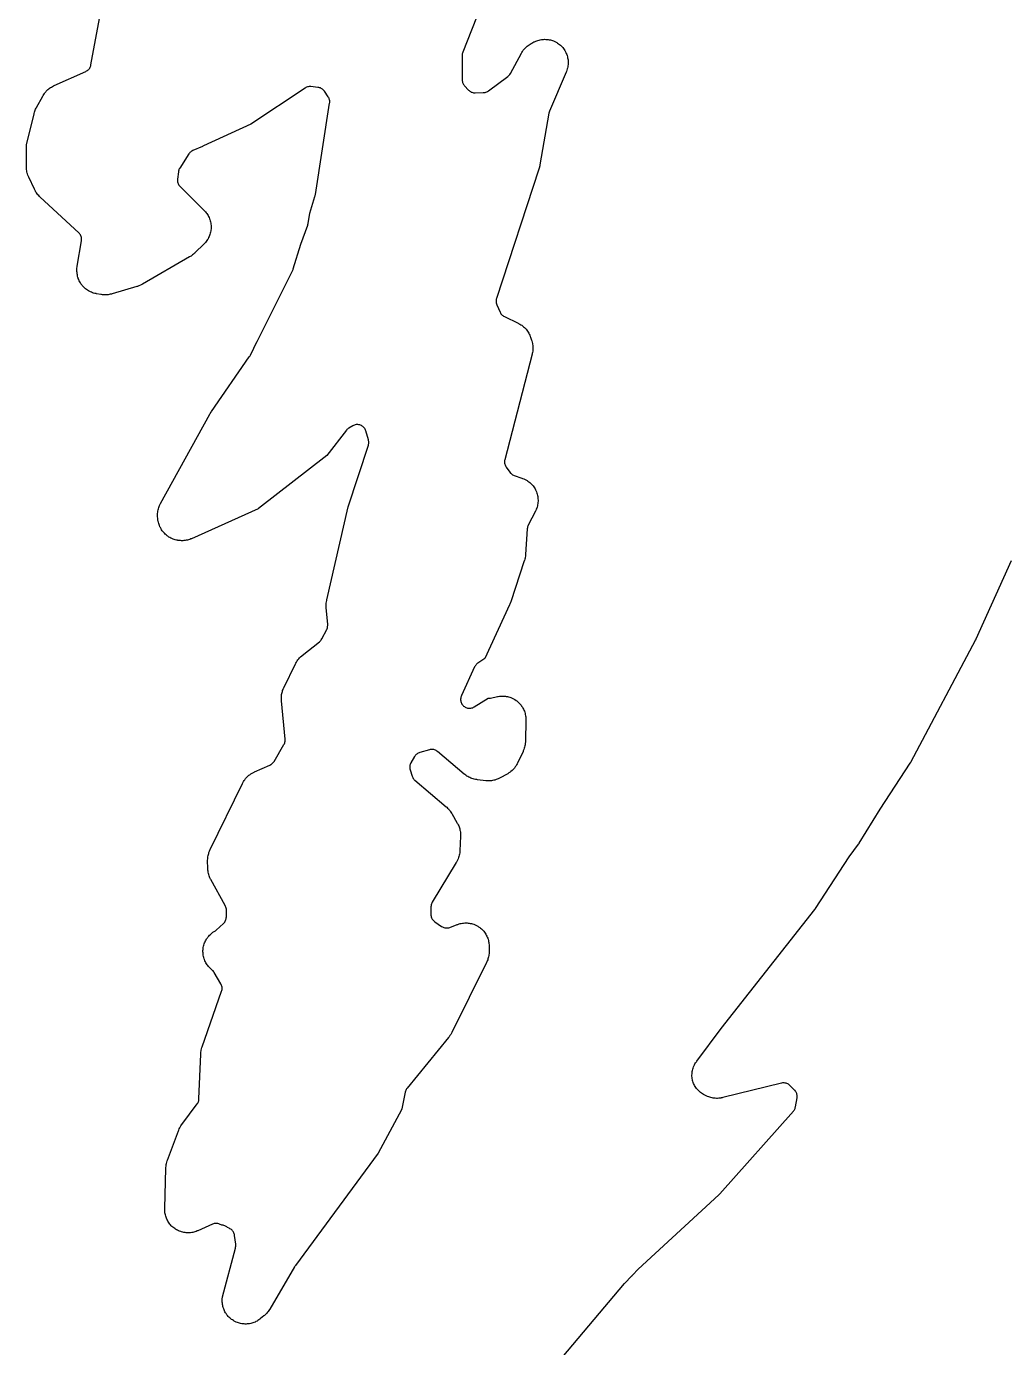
# Model space of a CAD drawing. Header units: millimetres. Extents: x 14 to 182, y 21 to 292.
# Drawn here: x 15.44 to 48.48, y 55.59 to 100.18 of the extents above; entities that cross this region are included whole.
import ezdxf

# ---------------------------------------------------------------- set-up
doc = ezdxf.new("R2010")
doc.units = ezdxf.units.MM
doc.layers.add('CUT', color=7, linetype='CONTINUOUS')

msp = doc.modelspace()

# ---------------------------------------------------------------- linework, layer by layer
at = {"layer": 'CUT'}
for points in [[(30.7687, 100.856), (30.1636, 99.3052), (30.1546, 99.2786), (30.1482, 99.2513), (30.1443, 99.2235), (30.143, 99.1955), (30.1449, 98.3748), (30.1463, 98.3465), (30.1503, 98.3185), (30.157, 98.2911), (30.1662, 98.2643), (30.1779, 98.2386), (30.192, 98.2141), (30.2083, 98.191), (30.2267, 98.1695), (30.3572, 98.0312), (30.3774, 98.0118), (30.3992, 97.9943), (30.4226, 97.9789), (30.4473, 97.9658), (30.4732, 97.9551), (30.4999, 97.9468), (30.5273, 97.941), (30.5551, 97.9378), (30.5831, 97.9372), (30.856, 97.9442), (30.8865, 97.9466), (30.9165, 97.952), (30.9459, 97.9604), (30.9742, 97.9718), (31.0012, 97.986), (31.0267, 98.0029), (31.6843, 98.489), (31.7095, 98.5097), (31.7322, 98.5331), (31.7522, 98.5588), (31.7694, 98.5865), (32.1469, 99.2783), (32.1581, 99.2977), (32.1816, 99.336), (32.2069, 99.3731), (32.2273, 99.3999), (32.2562, 99.4343), (32.2791, 99.459), (32.3113, 99.4903), (32.3366, 99.5125), (32.3718, 99.5405), (32.3991, 99.5601), (32.4369, 99.5844), (32.4758, 99.6068), (32.4956, 99.6175), (32.5665, 99.6537), (32.5863, 99.6632), (32.6264, 99.6812), (32.6674, 99.6973), (32.6986, 99.7078), (32.7409, 99.7198), (32.773, 99.7272), (32.8163, 99.7351), (32.8489, 99.7393), (32.8928, 99.7429), (32.9257, 99.7439), (32.9697, 99.7431), (33.0025, 99.741), (33.0462, 99.7359), (33.0787, 99.7306), (33.1217, 99.7213), (33.1535, 99.7128), (33.1954, 99.6993), (33.2263, 99.6877), (33.2666, 99.6703), (33.2962, 99.6557), (33.3346, 99.6344), (33.3626, 99.6171), (33.3988, 99.5921), (33.425, 99.5721), (33.4586, 99.5437), (33.4827, 99.5212), (33.5134, 99.4897), (33.5352, 99.465), (33.5626, 99.4306), (33.5819, 99.4039), (33.6058, 99.367), (33.6224, 99.3386), (33.6426, 99.2995), (33.6563, 99.2695), (33.6726, 99.2287), (33.6834, 99.1976), (33.6956, 99.1553), (33.7032, 99.1233), (33.7113, 99.08), (33.7158, 99.0474), (33.7196, 99.0036), (33.7209, 98.9707), (33.7204, 98.9267), (33.7184, 98.8938), (33.7136, 98.8501), (33.7085, 98.8176), (33.6995, 98.7745), (33.6911, 98.7426), (33.678, 98.7007), (33.6628, 98.6594), (33.6547, 98.639), (33.0918, 97.315), (33.0802, 97.2827), (33.0723, 97.2493), (32.7674, 95.5053), (32.7607, 95.4738), (32.7412, 95.3957), (32.7323, 95.3648), (31.3031, 90.9988), (31.2949, 90.9688), (31.29, 90.938), (31.2882, 90.9069), (31.2897, 90.8757), (31.2944, 90.8449), (31.3023, 90.8147), (31.3132, 90.7856), (31.4214, 90.5375), (31.4351, 90.5101), (31.4514, 90.4843), (31.4704, 90.4602), (31.4916, 90.4382), (31.515, 90.4185), (31.5403, 90.4013), (31.5672, 90.3867), (32.0297, 90.166), (32.0497, 90.1558), (32.0891, 90.1346), (32.1274, 90.1114), (32.1552, 90.0926), (32.191, 90.0656), (32.2168, 90.0442), (32.2497, 90.0138), (32.2733, 89.9899), (32.303, 89.9564), (32.3241, 89.9303), (32.3504, 89.894), (32.3687, 89.8659), (32.3913, 89.8272), (32.4067, 89.7974), (32.4253, 89.7567), (32.4419, 89.715), (32.4496, 89.694), (32.4861, 89.587), (32.4926, 89.5662), (32.5047, 89.5243), (32.5147, 89.4819), (32.5207, 89.4497), (32.5265, 89.4065), (32.5293, 89.374), (32.531, 89.3304), (32.5306, 89.2978), (32.5281, 89.2542), (32.5245, 89.2217), (32.5178, 89.1787), (32.5089, 89.136), (32.504, 89.1148), (31.583, 85.554), (31.5771, 85.5254), (31.574, 85.4965), (31.5737, 85.4673), (31.5762, 85.4383), (31.5815, 85.4097), (31.5896, 85.3817), (31.6004, 85.3546), (31.6137, 85.3287), (31.6295, 85.3043), (31.7532, 85.1313), (31.7726, 85.107), (31.7944, 85.0848), (31.8184, 85.065), (31.8443, 85.0478), (31.8719, 85.0333), (31.9008, 85.0218), (32.1591, 84.9342), (32.1803, 84.9264), (32.2224, 84.9097), (32.2636, 84.8909), (32.2937, 84.8753), (32.3328, 84.8525), (32.3612, 84.834), (32.3978, 84.8073), (32.4242, 84.786), (32.458, 84.7558), (32.4821, 84.732), (32.5126, 84.6985), (32.5342, 84.6724), (32.5612, 84.6361), (32.5801, 84.6079), (32.6033, 84.569), (32.6193, 84.539), (32.6385, 84.498), (32.6513, 84.4667), (32.6663, 84.4239), (32.6759, 84.3914), (32.6865, 84.3474), (32.6928, 84.3141), (32.699, 84.2692), (32.7019, 84.2354), (32.7035, 84.1902), (32.703, 84.1562), (32.7001, 84.1111), (32.6962, 84.0774), (32.6887, 84.0327), (32.6814, 83.9996), (32.6695, 83.9559), (32.6589, 83.9237), (32.6427, 83.8814), (32.6243, 83.84), (32.6146, 83.8196), (32.3738, 83.3429), (32.3616, 83.3155), (32.3522, 83.287), (32.3458, 83.2578), (32.3422, 83.2281), (32.2823, 82.3536), (32.2806, 82.3348), (32.2765, 82.2973), (32.2708, 82.2601), (32.2653, 82.2323), (32.2565, 82.1957), (32.2462, 82.1594), (32.2406, 82.1414), (31.7831, 80.7602), (31.7748, 80.7372), (31.7524, 80.6802), (31.7428, 80.6577), (30.9126, 78.8417), (30.6747, 78.6896), (30.6514, 78.6731), (30.6298, 78.6545), (30.6101, 78.6339), (30.5924, 78.6115), (30.5769, 78.5875), (30.5637, 78.5621), (30.1182, 77.5924), (30.1071, 77.565), (30.0989, 77.5366), (30.0935, 77.5075), (30.0909, 77.4781), (30.0913, 77.4485), (30.0946, 77.4191), (30.1008, 77.3902), (30.1098, 77.362), (30.1215, 77.3349), (30.1358, 77.309), (30.1527, 77.2847), (30.1718, 77.2621), (30.193, 77.2415), (30.2162, 77.2232), (30.2411, 77.2072), (30.2674, 77.1937), (30.2949, 77.1829), (30.3234, 77.1748), (30.3525, 77.1696), (30.382, 77.1673), (30.4115, 77.1679), (30.4409, 77.1714), (30.4698, 77.1778), (30.4979, 77.187), (30.525, 77.1989), (30.5507, 77.2134), (31.0172, 77.5074), (31.0433, 77.5064), (31.0727, 77.5081), (31.1019, 77.5128), (31.3323, 77.561), (31.3543, 77.5651), (31.3987, 77.5721), (31.4433, 77.5769), (31.4768, 77.5788), (31.5217, 77.5791), (31.5553, 77.5777), (31.6, 77.5735), (31.6333, 77.5687), (31.6773, 77.5601), (31.71, 77.5521), (31.753, 77.5391), (31.7846, 77.5279), (31.8261, 77.5107), (31.8565, 77.4963), (31.8961, 77.4751), (31.9249, 77.4578), (31.9621, 77.4327), (31.989, 77.4126), (32.0236, 77.384), (32.0484, 77.3613), (32.08, 77.3294), (32.1024, 77.3043), (32.1306, 77.2694), (32.1504, 77.2422), (32.175, 77.2047), (32.192, 77.1757), (32.2127, 77.1359), (32.2267, 77.1053), (32.2434, 77.0636), (32.2543, 77.0318), (32.2667, 76.9887), (32.2744, 76.956), (32.2824, 76.9118), (32.2868, 76.8785), (32.2905, 76.8337), (32.2918, 76.7889), (32.292, 76.7665), (32.2785, 76.0534), (32.2774, 76.0296), (32.274, 75.9822), (32.2681, 75.935), (32.2618, 75.9), (32.2509, 75.8536), (32.2409, 75.8194), (32.2252, 75.7745), (32.2072, 75.7306), (32.1976, 75.7088), (32.0126, 75.3178), (32.0019, 75.2967), (31.9794, 75.2551), (31.9548, 75.2146), (31.9348, 75.1854), (31.906, 75.1478), (31.8831, 75.1208), (31.8505, 75.0864), (31.8249, 75.062), (31.7889, 75.0312), (31.7608, 75.0096), (31.7218, 74.9828), (31.6815, 74.9581), (31.661, 74.9462), (31.4241, 74.8177), (31.4038, 74.8073), (31.3627, 74.7876), (31.3206, 74.77), (31.2885, 74.7585), (31.2449, 74.7452), (31.2118, 74.737), (31.167, 74.7282), (31.1332, 74.7234), (31.0878, 74.7192), (31.0537, 74.7178), (31.0081, 74.7182), (30.9627, 74.721), (30.94, 74.7229), (30.6554, 74.7546), (30.6335, 74.7576), (30.5897, 74.7646), (30.5464, 74.7738), (30.5143, 74.7823), (30.4721, 74.7958), (30.4409, 74.8074), (30.4002, 74.8249), (30.3704, 74.8395), (30.3316, 74.861), (30.3034, 74.8784), (30.2669, 74.9036), (30.2317, 74.9305), (30.2144, 74.9444), (29.3138, 75.7063), (29.2904, 75.7242), (29.2655, 75.7397), (29.2391, 75.7526), (29.2116, 75.7629), (29.1833, 75.7705), (29.1543, 75.7753), (29.125, 75.7772), (29.0957, 75.7763), (29.0665, 75.7725), (29.0379, 75.7658), (28.7135, 75.6736), (28.6863, 75.6644), (28.6602, 75.6528), (28.6353, 75.6386), (28.6118, 75.6222), (28.59, 75.6036), (28.5701, 75.583), (28.5523, 75.5606), (28.5366, 75.5366), (28.4155, 75.3297), (28.4012, 75.3021), (28.3899, 75.2732), (28.3815, 75.2432), (28.3764, 75.2125), (28.3744, 75.1815), (28.3757, 75.1505), (28.3801, 75.1197), (28.3878, 75.0896), (28.4532, 74.8778), (28.4629, 74.8511), (28.475, 74.8254), (28.4896, 74.8009), (28.5064, 74.778), (28.5253, 74.7567), (28.5461, 74.7373), (29.6066, 73.8406), (29.6213, 73.8275), (29.6503, 73.8008), (29.678, 73.7728), (29.6979, 73.7509), (29.7231, 73.7206), (29.7409, 73.6971), (29.7634, 73.6647), (29.7844, 73.6314), (29.7945, 73.6145), (29.9788, 73.2914), (29.9889, 73.2728), (30.008, 73.2353), (30.0254, 73.1969), (30.037, 73.1675), (30.0507, 73.1276), (30.0596, 73.0973), (30.0695, 73.0563), (30.0755, 73.0252), (30.0815, 72.9835), (30.0845, 72.952), (30.0866, 72.9099), (30.0867, 72.8677), (30.0863, 72.8466), (30.0644, 72.3521), (30.0628, 72.3296), (30.0586, 72.2848), (30.0521, 72.2402), (30.0456, 72.2071), (30.0346, 72.1634), (30.0248, 72.1311), (30.0096, 72.0887), (29.9966, 72.0576), (29.9773, 72.0169), (29.9559, 71.9773), (29.9447, 71.9577), (29.1345, 70.6216), (29.1195, 70.5936), (29.1075, 70.5642), (29.0987, 70.5338), (29.0932, 70.5025), (29.091, 70.4709), (29.0868, 70.2136), (29.0878, 70.1839), (29.0917, 70.1545), (29.0985, 70.1257), (29.1081, 70.0976), (29.1204, 70.0706), (29.1354, 70.045), (29.1528, 70.021), (29.1725, 69.9988), (29.1943, 69.9786), (29.2179, 69.9607), (29.4491, 69.8033), (29.4737, 69.7882), (29.4997, 69.7756), (29.5267, 69.7655), (29.5546, 69.758), (29.5831, 69.7533), (29.6119, 69.7513), (29.6407, 69.7521), (29.6694, 69.7557), (29.6976, 69.762), (29.725, 69.771), (29.9752, 69.8665), (29.9958, 69.8738), (30.0374, 69.8874), (30.0797, 69.899), (30.1117, 69.9061), (30.1548, 69.9136), (30.1874, 69.9175), (30.2311, 69.9207), (30.2639, 69.9215), (30.3077, 69.9204), (30.3404, 69.918), (30.3839, 69.9127), (30.4162, 69.9071), (30.4589, 69.8976), (30.4906, 69.8889), (30.5322, 69.8752), (30.5628, 69.8635), (30.6029, 69.8459), (30.6323, 69.8312), (30.6705, 69.8098), (30.6983, 69.7923), (30.7342, 69.7673), (30.7602, 69.7472), (30.7935, 69.7188), (30.8174, 69.6963), (30.8478, 69.6648), (30.8694, 69.6401), (30.8965, 69.6057), (30.9156, 69.579), (30.9393, 69.5422), (30.9557, 69.5138), (30.9758, 69.4749), (30.9893, 69.445), (31.0055, 69.4043), (31.0161, 69.3732), (31.0282, 69.3311), (31.0357, 69.2992), (31.0437, 69.2561), (31.0481, 69.2236), (31.0518, 69.18), (31.0534, 69.1362), (31.0537, 69.1143), (31.0517, 68.9483), (31.051, 68.9281), (31.0487, 68.8878), (31.0446, 68.8476), (31.0401, 68.8177), (31.0324, 68.778), (31.0254, 68.7486), (31.0141, 68.7098), (31.0044, 68.6812), (30.9898, 68.6435), (30.9735, 68.6066), (30.9649, 68.5883), (29.7924, 66.2275), (29.7805, 66.2053), (29.7557, 66.1616), (29.7284, 66.1193), (29.6989, 66.0786), (29.6835, 66.0587), (28.2829, 64.3433), (28.2656, 64.3199), (28.2507, 64.295), (28.2382, 64.2687), (28.2284, 64.2413), (28.2212, 64.2131), (28.1069, 63.6489), (28.1058, 63.6441), (28.1048, 63.6427), (28.0903, 63.6183), (27.3094, 62.1463), (24.5166, 58.3597), (24.5076, 58.3468), (24.4957, 58.3288), (24.4874, 58.3154), (23.6523, 56.8918), (23.6416, 56.8746), (23.6195, 56.8406), (23.5959, 56.8076), (23.5772, 56.7837), (23.5507, 56.7529), (23.5298, 56.7308), (23.5007, 56.7026), (23.4703, 56.6757), (23.4548, 56.6626), (23.3352, 56.566), (23.3181, 56.5528), (23.2832, 56.5273), (23.2471, 56.5034), (23.2192, 56.4869), (23.1809, 56.4666), (23.1516, 56.4529), (23.1116, 56.4364), (23.0811, 56.4255), (23.0397, 56.4129), (23.0082, 56.405), (22.9658, 56.3965), (22.9338, 56.3916), (22.8907, 56.3872), (22.8584, 56.3855), (22.8151, 56.3852), (22.7827, 56.3866), (22.7396, 56.3905), (22.7075, 56.3949), (22.665, 56.4029), (22.6335, 56.4105), (22.5919, 56.4225), (22.5613, 56.4331), (22.5211, 56.4491), (22.4916, 56.4625), (22.4531, 56.4823), (22.425, 56.4985), (22.3886, 56.5218), (22.3622, 56.5407), (22.3282, 56.5674), (22.3038, 56.5887), (22.2725, 56.6186), (22.2502, 56.6421), (22.222, 56.6749), (22.202, 56.7005), (22.1771, 56.7358), (22.1596, 56.7632), (22.1382, 56.8007), (22.1235, 56.8296), (22.1058, 56.8691), (22.0939, 56.8993), (22.0801, 56.9403), (22.0712, 56.9714), (22.0613, 57.0136), (22.0554, 57.0454), (22.0497, 57.0883), (22.0469, 57.1206), (22.0453, 57.1638), (22.0457, 57.2071), (22.0465, 57.2287), (22.0507, 57.3008), (22.4914, 58.9479), (22.498, 58.979), (22.5013, 59.0106), (22.5012, 59.0349), (22.5014, 59.0546), (22.4992, 59.0822), (22.4612, 59.3781), (22.4563, 59.406), (22.4488, 59.4333), (22.4387, 59.4597), (22.4262, 59.4851), (22.4113, 59.5092), (22.3943, 59.5318), (22.3752, 59.5527), (22.3542, 59.5717), (22.3315, 59.5886), (22.3073, 59.6033), (22.2819, 59.6157), (22.2273, 59.6391), (22.2004, 59.6599), (22.1778, 59.6758), (22.1539, 59.6896), (22.1287, 59.7011), (22.1027, 59.7103), (22.0759, 59.717), (22.0485, 59.7212), (22.0337, 59.7221), (21.9565, 59.7552), (21.9275, 59.7659), (21.8976, 59.7736), (21.867, 59.7781), (21.8362, 59.7795), (21.8054, 59.7777), (21.7749, 59.7727), (21.7451, 59.7647), (21.7163, 59.7536), (21.2232, 59.5342), (21.2033, 59.5258), (21.163, 59.5102), (21.122, 59.4965), (21.0908, 59.4877), (21.0487, 59.478), (21.0169, 59.4723), (20.974, 59.4666), (20.9418, 59.464), (20.8986, 59.4625), (20.8662, 59.4629), (20.8231, 59.4656), (20.7909, 59.4692), (20.7482, 59.4759), (20.7165, 59.4826), (20.6747, 59.4934), (20.6438, 59.503), (20.6032, 59.5179), (20.5733, 59.5304), (20.5344, 59.5491), (20.5059, 59.5644), (20.4688, 59.5867), (20.4419, 59.6047), (20.4072, 59.6305), (20.3822, 59.651), (20.3501, 59.6799), (20.3271, 59.7028), (20.298, 59.7347), (20.2773, 59.7596), (20.2514, 59.7941), (20.2332, 59.8209), (20.2107, 59.8578), (20.1951, 59.8862), (20.1763, 59.9251), (20.1635, 59.9549), (20.1485, 59.9954), (20.1387, 60.0262), (20.1276, 60.068), (20.1207, 60.0996), (20.1137, 60.1423), (20.11, 60.1744), (20.107, 60.2175), (20.1062, 60.2607), (20.1063, 60.2823), (20.1447, 61.6402), (20.1461, 61.6649), (20.1502, 61.7143), (20.1571, 61.7634), (20.1642, 61.7999), (20.1765, 61.8479), (20.1913, 61.8952), (20.1994, 61.9187), (20.5718, 62.9108), (20.5796, 62.9303), (20.5962, 62.9688), (20.6145, 63.0066), (20.6296, 63.0342), (20.6514, 63.0701), (20.6748, 63.1049), (20.6869, 63.122), (21.2015, 63.8145), (21.2182, 63.8394), (21.2322, 63.8658), (21.2436, 63.8935), (21.2522, 63.9222), (21.2578, 63.9516), (21.2605, 63.9814), (21.321, 65.49), (21.3224, 65.5122), (21.3264, 65.5565), (21.3325, 65.6005), (21.3388, 65.6332), (21.3492, 65.6764), (21.3618, 65.719), (21.3686, 65.7402), (22.0247, 67.6152), (22.0329, 67.6428), (22.0384, 67.671), (22.0412, 67.6997), (22.0412, 67.7284), (22.0385, 67.7571), (22.033, 67.7853), (22.0249, 67.8129), (22.0141, 67.8396), (22.0009, 67.8651), (21.7762, 68.2514), (21.76, 68.2764), (21.7413, 68.2997), (21.7205, 68.3209), (21.6976, 68.34), (21.6952, 68.3418), (21.6619, 68.3696), (21.6374, 68.3921), (21.6064, 68.4235), (21.5844, 68.4482), (21.5566, 68.4825), (21.5371, 68.5092), (21.5128, 68.5461), (21.496, 68.5745), (21.4755, 68.6136), (21.4615, 68.6436), (21.4449, 68.6845), (21.434, 68.7157), (21.4215, 68.7581), (21.4136, 68.7902), (21.4053, 68.8335), (21.4007, 68.8663), (21.3967, 68.9102), (21.3953, 68.9433), (21.3956, 68.9874), (21.3974, 69.0204), (21.402, 69.0643), (21.4071, 69.097), (21.416, 69.1403), (21.4242, 69.1723), (21.4373, 69.2144), (21.4487, 69.2455), (21.4659, 69.2862), (21.4802, 69.316), (21.5013, 69.3548), (21.5184, 69.383), (21.5432, 69.4196), (21.5631, 69.446), (21.5913, 69.4799), (21.6137, 69.5043), (21.6451, 69.5353), (21.6698, 69.5574), (21.7041, 69.5851), (21.7308, 69.6047), (21.7676, 69.6289), (21.7912, 69.6429), (21.8172, 69.6601), (21.8413, 69.6799), (22.0878, 69.9057), (22.1096, 69.9279), (22.129, 69.9521), (22.1458, 69.9783), (22.1597, 70.006), (22.1708, 70.035), (22.1787, 70.065), (22.1836, 70.0957), (22.1852, 70.1267), (22.1854, 70.3594), (22.1839, 70.3897), (22.1793, 70.4198), (22.1717, 70.4492), (22.1611, 70.4778), (22.1478, 70.5051), (21.6611, 71.3829), (21.6509, 71.4025), (21.6314, 71.4421), (21.6138, 71.4827), (21.6022, 71.5137), (21.5887, 71.5558), (21.5802, 71.5878), (21.5709, 71.631), (21.5656, 71.6637), (21.5606, 71.7076), (21.5578, 71.7517), (21.5569, 71.7738), (21.5533, 72.0184), (21.5534, 72.0396), (21.5548, 72.0819), (21.5582, 72.1241), (21.5622, 72.1555), (21.5695, 72.1972), (21.5764, 72.2281), (21.5876, 72.269), (21.5974, 72.2991), (21.6124, 72.3387), (21.6292, 72.3775), (21.638, 72.3967), (22.7333, 74.6318), (22.7437, 74.6517), (22.7655, 74.691), (22.7892, 74.7292), (22.8084, 74.7569), (22.8358, 74.7925), (22.8577, 74.8182), (22.8885, 74.8509), (22.9128, 74.8742), (22.9467, 74.9037), (22.9732, 74.9245), (23.0099, 74.9505), (23.0384, 74.9685), (23.0775, 74.9907), (23.1177, 75.0108), (23.138, 75.0204), (23.6574, 75.2494), (23.6853, 75.2635), (23.7116, 75.2804), (23.736, 75.3), (23.7582, 75.322), (23.778, 75.3461), (23.7952, 75.3723), (24.1285, 75.9411), (24.1428, 75.9688), (24.1542, 75.9979), (24.1626, 76.028), (24.1677, 76.0588), (24.1696, 76.09), (24.1683, 76.1212), (24.0443, 77.4219), (24.0428, 77.4425), (24.0407, 77.4836), (24.0406, 77.5248), (24.0419, 77.5557), (24.0455, 77.5967), (24.0497, 77.6273), (24.057, 77.6679), (24.0639, 77.698), (24.075, 77.7377), (24.0846, 77.767), (24.0993, 77.8055), (24.1156, 77.8433), (24.1243, 77.8621), (24.5153, 78.662), (24.5268, 78.684), (24.551, 78.7272), (24.5776, 78.7691), (24.5992, 78.7994), (24.6302, 78.8381), (24.655, 78.8658), (24.6901, 78.9008), (24.727, 78.9339), (24.7459, 78.9499), (25.3258, 79.4139), (25.3489, 79.4344), (25.3698, 79.4572), (25.3882, 79.482), (25.4039, 79.5086), (25.571, 79.8267), (25.583, 79.8524), (25.5925, 79.8791), (25.5994, 79.9065), (25.6037, 79.9345), (25.6054, 79.9628), (25.6044, 79.9911), (25.5565, 80.5653), (25.5552, 80.5885), (25.5538, 80.6349), (25.5547, 80.6814), (25.5572, 80.7161), (25.5629, 80.7623), (25.571, 80.808), (25.5757, 80.8308), (26.2985, 83.9599), (26.9776, 86.0479), (26.9855, 86.0769), (26.9904, 86.1065), (26.9923, 86.1365), (26.9912, 86.1665), (26.9872, 86.1963), (26.9801, 86.2255), (26.8916, 86.5259), (26.8816, 86.5545), (26.8688, 86.5819), (26.8533, 86.6078), (26.8352, 86.6321), (26.8148, 86.6544), (26.7923, 86.6746), (26.7678, 86.6924), (26.7417, 86.7076), (26.7142, 86.7201), (26.6855, 86.7298), (26.656, 86.7366), (26.626, 86.7403), (26.5958, 86.7411), (26.5656, 86.7387), (26.5359, 86.7334), (26.5068, 86.725), (26.4787, 86.7138), (26.4519, 86.6998), (26.3212, 86.6231), (26.2975, 86.6076), (26.2753, 86.5899), (26.2549, 86.5702), (26.2364, 86.5487), (25.5738, 85.6972), (23.2677, 83.9048), (23.2554, 83.8956), (21.003, 82.8889), (20.9839, 82.8809), (20.95, 82.8676), (20.9499, 82.8676), (20.9073, 82.8538), (20.8749, 82.8451), (20.8311, 82.8357), (20.798, 82.8303), (20.7534, 82.8252), (20.7199, 82.8231), (20.6751, 82.8226), (20.6416, 82.8238), (20.597, 82.8277), (20.5526, 82.8338), (20.5305, 82.8374), (20.5269, 82.8381), (20.5051, 82.8427), (20.4618, 82.8532), (20.419, 82.8657), (20.3874, 82.8767), (20.3461, 82.8934), (20.3158, 82.9075), (20.2763, 82.9282), (20.2476, 82.9452), (20.2103, 82.9698), (20.1834, 82.9895), (20.1488, 83.0176), (20.1239, 83.04), (20.0923, 83.0714), (20.0698, 83.096), (20.0414, 83.1304), (20.0214, 83.1572), (19.9965, 83.1942), (19.9793, 83.2228), (19.9583, 83.2622), (19.9439, 83.2923), (19.9269, 83.3335), (19.9156, 83.365), (19.9027, 83.4077), (19.892, 83.4509), (19.8871, 83.4727), (19.8775, 83.5215), (19.8737, 83.5436), (19.8672, 83.5879), (19.863, 83.6326), (19.8615, 83.6661), (19.8617, 83.711), (19.8635, 83.7445), (19.8682, 83.7891), (19.8734, 83.8223), (19.8825, 83.8662), (19.8909, 83.8987), (19.9044, 83.9415), (19.916, 83.973), (19.9336, 84.0142), (19.9533, 84.0545), (19.9636, 84.0744), (21.6252, 87.0914), (21.6369, 87.1114), (21.6674, 87.1605), (21.6801, 87.1799), (22.9585, 89.0231), (22.9701, 89.0413), (22.9851, 89.0667), (22.9954, 89.0856), (23.2289, 89.5537), (23.229, 89.5538), (23.2374, 89.5696), (23.7081, 90.5145), (24.4253, 91.9526), (24.4358, 91.9761), (24.4443, 92.0004), (24.6941, 92.8349), (24.9309, 93.4711), (24.9394, 93.4978), (24.9454, 93.5253), (25.0043, 93.871), (25.1752, 94.4418), (25.1804, 94.4616), (25.1866, 94.4889), (25.1905, 94.509), (25.6704, 97.5891), (25.6735, 97.6171), (25.6739, 97.6453), (25.6716, 97.6734), (25.6667, 97.7012), (25.6592, 97.7284), (25.6492, 97.7548), (25.6368, 97.7801), (25.622, 97.8041), (25.4931, 97.9935), (25.4757, 98.0166), (25.4561, 98.038), (25.4345, 98.0573), (25.4112, 98.0745), (25.3863, 98.0894), (25.3601, 98.1017), (25.3329, 98.1115), (25.3048, 98.1187), (25.2761, 98.1231), (25.037, 98.1479), (25.0073, 98.1495), (24.9776, 98.1482), (24.9482, 98.1439), (24.9194, 98.1368), (24.8914, 98.1268), (24.8646, 98.1141), (24.8391, 98.0989), (23.0152, 96.8782), (21.4167, 96.1536), (21.3924, 96.1412), (21.3759, 96.1308), (21.0491, 95.9866), (21.0231, 95.9736), (20.9986, 95.9582), (20.9756, 95.9404), (20.9544, 95.9205), (20.9353, 95.8987), (20.9183, 95.8751), (20.61, 95.3984), (20.5962, 95.3749), (20.5847, 95.3502), (20.5754, 95.3245), (20.5685, 95.2981), (20.564, 95.2712), (20.5344, 95.0243), (20.5323, 94.9941), (20.5333, 94.9637), (20.5373, 94.9337), (20.5444, 94.9041), (20.5544, 94.8755), (20.5672, 94.848), (20.5828, 94.822), (20.6009, 94.7976), (20.6213, 94.7752), (21.4301, 93.9758), (21.4455, 93.9598), (21.4756, 93.9271), (21.504, 93.8928), (21.5239, 93.8662), (21.5488, 93.8293), (21.566, 93.8008), (21.5872, 93.7616), (21.6015, 93.7316), (21.6186, 93.6905), (21.63, 93.6592), (21.643, 93.6167), (21.6511, 93.5844), (21.6599, 93.5407), (21.6648, 93.5078), (21.6692, 93.4635), (21.6708, 93.4303), (21.6708, 93.3858), (21.6692, 93.3525), (21.6648, 93.3083), (21.6599, 93.2753), (21.6512, 93.2317), (21.643, 93.1994), (21.63, 93.1569), (21.6187, 93.1255), (21.6016, 93.0845), (21.5872, 93.0544), (21.5661, 93.0153), (21.5489, 92.9868), (21.524, 92.9499), (21.5041, 92.9232), (21.4757, 92.889), (21.4457, 92.8562), (21.4302, 92.8402), (21.1196, 92.533), (21.1056, 92.5198), (21.0771, 92.4939), (21.0475, 92.4692), (21.0246, 92.4517), (20.9929, 92.4297), (20.9604, 92.4091), (20.9439, 92.3991), (19.353, 91.4822), (19.3296, 91.4696), (19.2822, 91.4459), (19.2335, 91.425), (19.1836, 91.407), (19.1584, 91.3988), (18.3253, 91.153), (18.3054, 91.1476), (18.2652, 91.1377), (18.2247, 91.1297), (18.1941, 91.1251), (18.1529, 91.1209), (18.122, 91.1191), (18.0807, 91.1186), (18.0497, 91.1197), (18.0085, 91.123), (17.9675, 91.1283), (17.9471, 91.1314), (17.8072, 91.1557), (17.7857, 91.16), (17.7428, 91.1697), (17.7004, 91.1815), (17.6691, 91.1918), (17.6281, 91.2076), (17.598, 91.221), (17.5587, 91.2407), (17.53, 91.257), (17.4928, 91.2805), (17.4659, 91.2994), (17.4312, 91.3264), (17.4062, 91.3479), (17.3743, 91.3782), (17.3516, 91.402), (17.3228, 91.4352), (17.3025, 91.4612), (17.2771, 91.4971), (17.2594, 91.5249), (17.2376, 91.5631), (17.2227, 91.5925), (17.2047, 91.6326), (17.1888, 91.6736), (17.1825, 91.6908), (17.177, 91.7088), (17.1651, 91.7512), (17.1553, 91.7942), (17.1495, 91.8268), (17.144, 91.8705), (17.1414, 91.9035), (17.1402, 91.9476), (17.1409, 91.9806), (17.1439, 92.0246), (17.1492, 92.0684), (17.1523, 92.0902), (17.2963, 92.9394), (17.2998, 92.9689), (17.3004, 92.9986), (17.298, 93.0282), (17.2927, 93.0574), (17.2846, 93.086), (17.2736, 93.1136), (17.26, 93.14), (17.2439, 93.1649), (17.2253, 93.1881), (17.2046, 93.2094), (15.8983, 94.4216), (15.8828, 94.4367), (15.8526, 94.4676), (15.8239, 94.4999), (15.8035, 94.5251), (15.778, 94.56), (15.7602, 94.5871), (15.7382, 94.6243), (15.718, 94.6625), (15.7084, 94.6819), (15.516, 95.0924), (15.5069, 95.1134), (15.4896, 95.1558), (15.4745, 95.199), (15.4648, 95.2319), (15.4542, 95.2764), (15.4479, 95.3101), (15.4419, 95.3555), (15.4402, 95.3758), (15.4371, 96.1484), (15.4394, 96.1606), (15.4436, 96.1801), (15.6931, 97.2247), (15.6981, 97.244), (15.7091, 97.2823), (15.7217, 97.3201), (15.7325, 97.3479), (15.7484, 97.3845), (15.766, 97.4202), (15.7751, 97.4379), (15.9875, 97.8263), (15.9979, 97.8444), (16.0195, 97.8799), (16.0428, 97.9145), (16.0614, 97.9395), (16.0877, 97.9717), (16.1086, 97.9949), (16.1378, 98.0246), (16.1607, 98.0458), (16.1925, 98.0726), (16.2173, 98.0916), (16.2514, 98.1154), (16.2779, 98.132), (16.3141, 98.1525), (16.3512, 98.1713), (16.37, 98.1803), (17.4438, 98.6631), (17.4696, 98.6762), (17.4941, 98.6918), (17.5169, 98.7097), (17.5379, 98.7297), (17.5569, 98.7516), (17.5736, 98.7753), (17.588, 98.8004), (17.5999, 98.8269), (17.6092, 98.8544), (17.6158, 98.8826), (17.9693, 100.8106)], [(33.0335, 54.6828), (35.6241, 57.7518), (35.8691, 58.0068), (35.8861, 58.0245), (35.8925, 58.0311), (36.0871, 58.2336), (38.8039, 60.7467), (38.8143, 60.7568), (38.8283, 60.771), (38.8382, 60.7816), (41.3205, 63.5683), (41.3381, 63.59), (41.3536, 63.6133), (41.3669, 63.6379), (41.3778, 63.6637), (41.3863, 63.6904), (41.3923, 63.7177), (41.4434, 64.0193), (41.4469, 64.0477), (41.4476, 64.0764), (41.4455, 64.105), (41.4408, 64.1333), (41.4333, 64.161), (41.4233, 64.1878), (41.4107, 64.2136), (41.3957, 64.2381), (41.3785, 64.261), (41.3592, 64.2821), (41.2042, 64.4362), (41.1814, 64.4567), (41.1565, 64.4748), (41.1299, 64.4903), (41.1019, 64.5029), (41.0727, 64.5126), (41.0427, 64.5193), (41.0122, 64.5228), (40.9814, 64.5233), (40.9508, 64.5205), (40.9206, 64.5147), (38.943, 64.0252), (38.9218, 64.0205), (38.8878, 64.0138), (38.879, 64.0121), (38.8776, 64.0119), (38.8771, 64.0118), (38.8362, 64.0058), (38.8038, 64.0026), (38.7604, 64.0004), (38.7278, 64.0004), (38.6844, 64.0025), (38.652, 64.0056), (38.609, 64.0118), (38.577, 64.018), (38.5348, 64.0284), (38.5036, 64.0377), (38.4625, 64.052), (38.4223, 64.0684), (38.4023, 64.077), (38.3521, 64.1003), (38.3319, 64.1103), (38.2921, 64.1312), (38.2533, 64.1542), (38.2251, 64.1728), (38.1888, 64.1995), (38.1627, 64.2208), (38.1292, 64.251), (38.1054, 64.2749), (38.0751, 64.3083), (38.0537, 64.3344), (38.027, 64.3707), (38.0083, 64.3988), (37.9853, 64.4375), (37.9695, 64.4674), (37.9505, 64.5082), (37.9378, 64.5395), (37.923, 64.5821), (37.9194, 64.5945), (37.9184, 64.598), (37.9115, 64.6309), (37.9044, 64.6753), (37.9008, 64.7087), (37.8982, 64.7536), (37.8979, 64.7872), (37.8997, 64.8321), (37.9028, 64.8656), (37.9092, 64.91), (37.9156, 64.9431), (37.9263, 64.9867), (37.9359, 65.0189), (37.951, 65.0612), (37.9638, 65.0923), (37.983, 65.1329), (37.9988, 65.1626), (38.022, 65.2011), (38.047, 65.2383), (38.0599, 65.2567), (38.8787, 66.3547), (42.0428, 70.3764), (42.0509, 70.3871), (42.0616, 70.402), (42.0691, 70.4131), (43.2017, 72.1518), (43.5183, 72.5764), (43.5261, 72.5873), (43.5364, 72.6025), (43.5436, 72.6137), (44.2478, 73.7577), (45.2617, 75.3143), (45.2687, 75.3256), (45.278, 75.3413), (45.2845, 75.3529), (47.4799, 79.4825), (47.4844, 79.4913), (47.4904, 79.5036), (47.4946, 79.5126), (48.6813, 82.1528)]]:
    msp.add_lwpolyline(points, dxfattribs=at)

doc.saveas('drawing.dxf')
